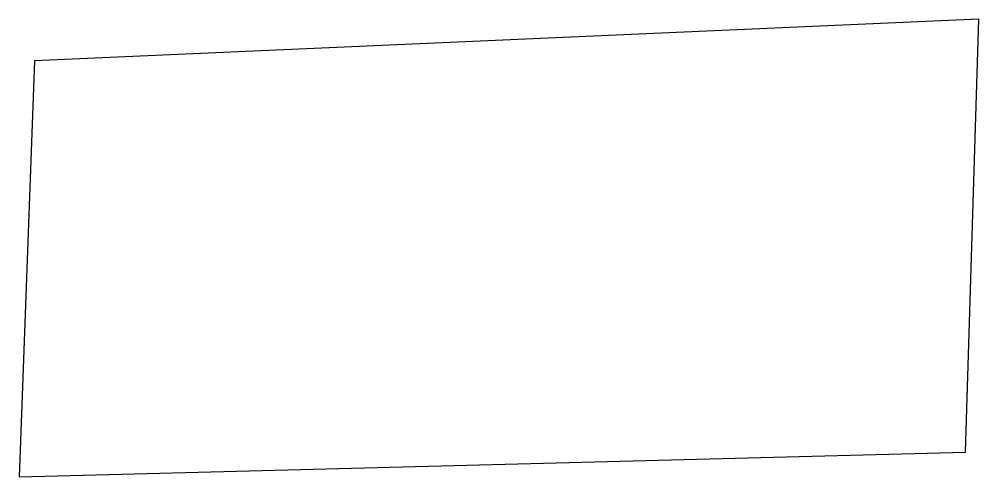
# Model space of a CAD drawing. Header units: millimetres. Extents: x 611636.7 to 611655.4, y 1319039.1 to 1319048.
import ezdxf

# ---------------------------------------------------------------- set-up
doc = ezdxf.new("R2010")
doc.units = ezdxf.units.MM

msp = doc.modelspace()

# ---------------------------------------------------------------- linework, layer by layer
msp.add_lwpolyline([(611636.7, 1319039.12), (611655.14, 1319039.6), (611655.4, 1319048.03), (611637, 1319047.22)], close=True)

doc.saveas('drawing.dxf')
